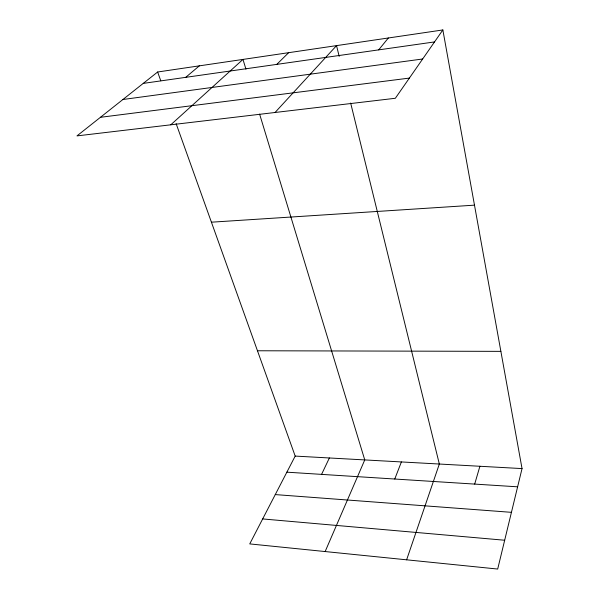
<?xml version="1.0" encoding="UTF-8"?>
<svg xmlns="http://www.w3.org/2000/svg" width="599" height="599" viewBox="0 0 599 599"><rect width="100%" height="100%" fill="white"/><g stroke="black" fill="none" stroke-linecap="round" stroke-linejoin="round"><path stroke-width="0.9" d="M442.856 29.95L395.34 98.273L76.964 135.898L157.634 72L442.856 29.95L522.036 468.59L497.694 569.05L249.746 543.907L295.187 456.086L176.128 123.641M474.685 484.089L479.904 466.269M406.616 559.818L439.337 464.03L350.655 103.05M394.763 479.02L401.382 461.941M325.145 551.552L364.754 459.92L259.614 114.11M321.573 474.378L329.375 457.973M378.688 49.874L388.347 37.984M275.038 112.492L336.541 45.621L339.184 56.373M276.775 64.385L288.666 52.682M170.775 124.817L242.977 59.413L245.934 69.14M185.705 77.353L199.347 65.845M143.236 83.396L434.53 41.923M122.915 99.501L422.662 58.987M100.437 117.307L409.379 78.087M211.417 222.192L474.483 205.157M257.465 350.767L500.876 351.358M295.187 456.086L522.036 468.59M286.861 472.177L517.618 486.815M275.263 494.587L511.441 512.332M262.661 518.936L504.672 540.238M157.634 72L160.772 80.76"/></g></svg>
